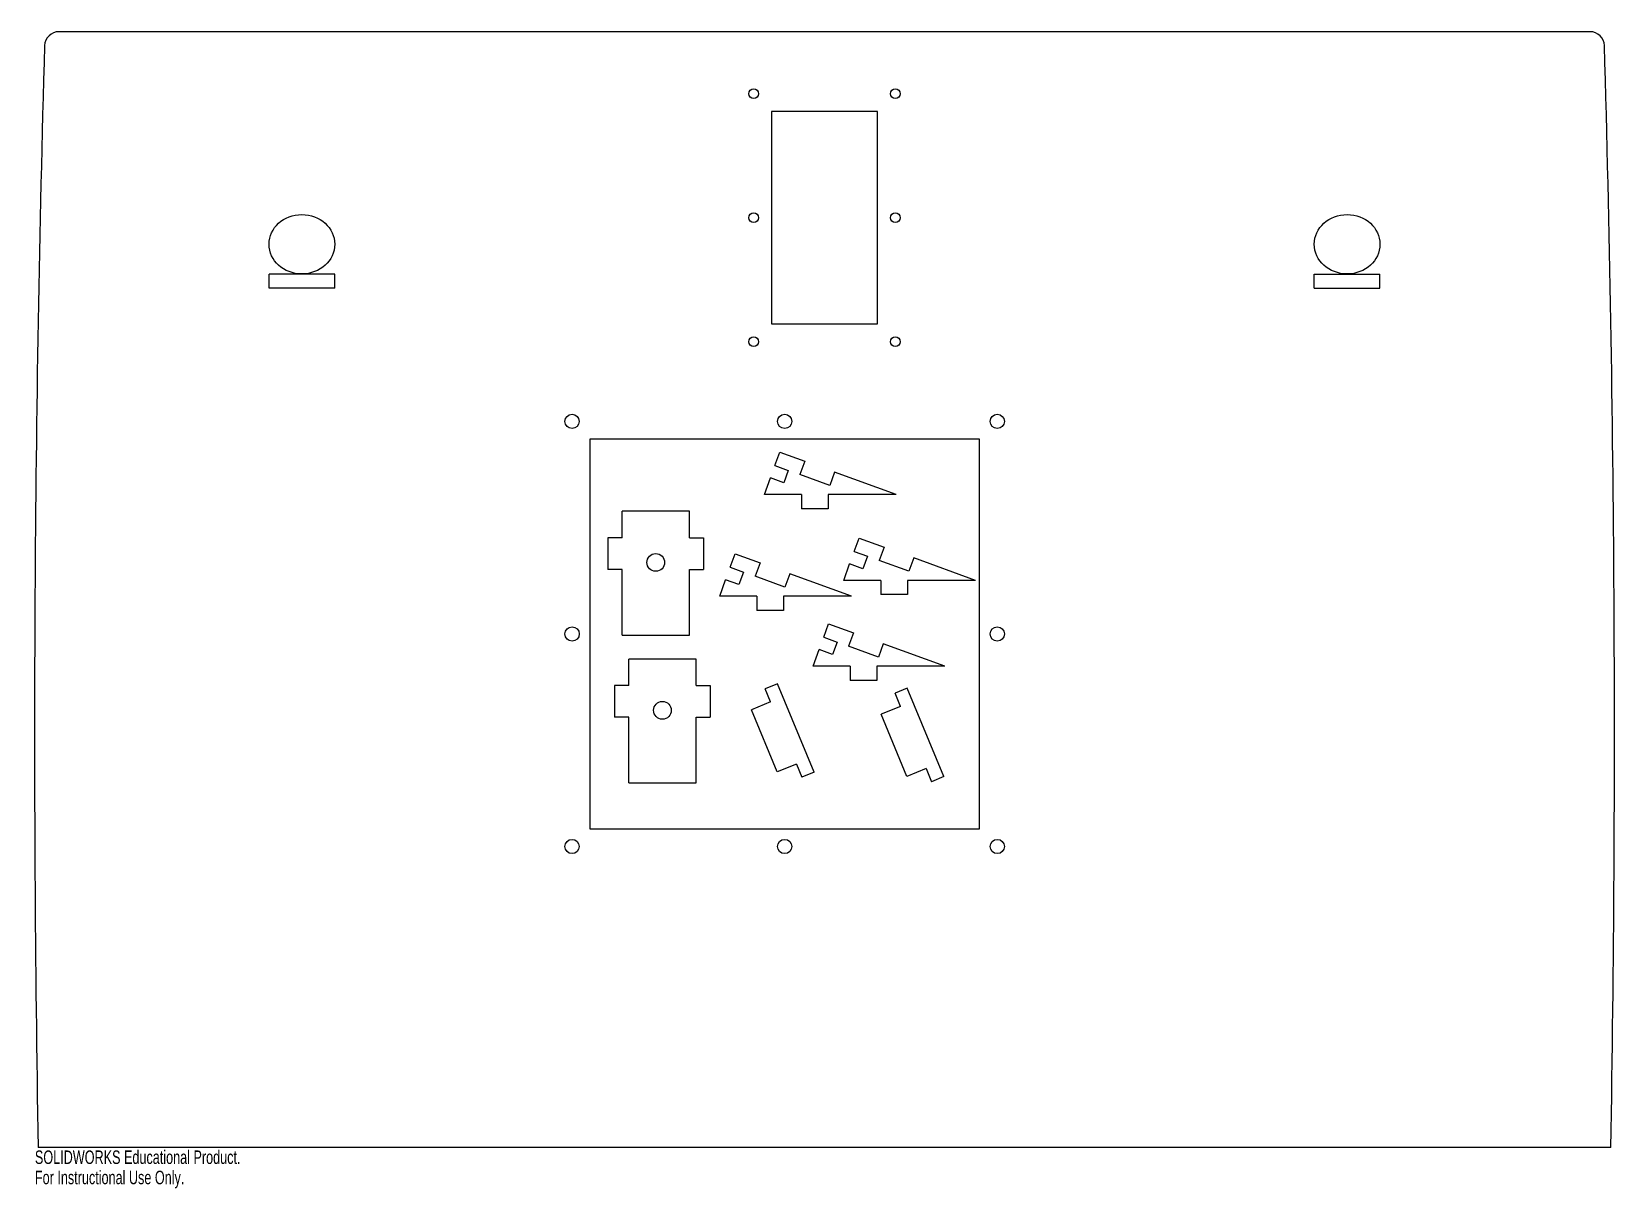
# Model space of a CAD drawing. Header units: inches. Extents: x 18.3 to 40.7, y -30.2 to -13.9.
import ezdxf

# ---------------------------------------------------------------- set-up
doc = ezdxf.new("R2010")
doc.units = ezdxf.units.IN
doc.header["$MEASUREMENT"] = 0
doc.styles.add('SLDTEXTSTYLE0', font='TXT', dxfattribs={"width": 0.7})

msp = doc.modelspace()

# ---------------------------------------------------------------- linework, layer by layer
at = {"color": 7, "linetype": 'Continuous', "lineweight": 25}
for p, q in [((40.287, -13.855), (18.675, -13.855)), ((30.231, -14.98), (28.731, -14.98)), ((28.731, -14.98), (28.731, -17.98)), ((30.231, -17.98), (30.231, -14.98)), ((21.643, -17.475), (21.643, -17.275)), ((22.569, -17.275), (21.643, -17.275)), ((22.569, -17.475), (22.569, -17.275)), ((36.393, -17.475), (36.393, -17.275)), ((36.393, -17.275), (37.319, -17.275)), ((37.319, -17.475), (37.319, -17.275)), ((22.569, -17.475), (21.643, -17.475)), ((36.393, -17.475), (37.319, -17.475)), ((28.731, -17.98), (30.231, -17.98)), ((26.169, -19.605), (26.169, -25.105)), ((31.669, -19.605), (26.169, -19.605)), ((31.669, -25.105), (31.669, -19.605)), ((28.782, -19.978), (28.85, -19.79)), ((28.85, -19.79), (29.203, -19.918)), ((28.782, -19.978), (28.97, -20.047)), ((28.97, -20.047), (28.906, -20.223)), ((29.203, -19.918), (29.134, -20.106)), ((29.554, -20.259), (29.134, -20.106)), ((29.623, -20.071), (29.554, -20.259)), ((30.492, -20.388), (29.623, -20.071)), ((28.633, -20.388), (28.718, -20.154)), ((28.906, -20.223), (28.718, -20.154)), ((29.157, -20.388), (28.633, -20.388)), ((29.157, -20.388), (29.157, -20.588)), ((29.532, -20.388), (29.532, -20.588)), ((30.492, -20.388), (29.532, -20.388)), ((27.575, -20.622), (26.625, -20.622)), ((26.625, -20.997), (26.625, -20.622)), ((27.575, -20.997), (27.575, -20.622)), ((29.532, -20.588), (29.157, -20.588)), ((26.625, -20.997), (26.425, -20.997)), ((26.425, -20.997), (26.425, -21.445)), ((27.575, -20.997), (27.775, -20.997)), ((27.775, -20.997), (27.775, -21.445)), ((29.901, -21.189), (29.969, -21.001)), ((29.969, -21.001), (30.321, -21.129)), ((28.151, -21.413), (28.219, -21.225)), ((28.219, -21.225), (28.571, -21.353)), ((29.901, -21.189), (30.089, -21.258)), ((30.321, -21.129), (30.253, -21.317)), ((26.625, -21.445), (26.425, -21.445)), ((26.625, -22.37), (26.625, -21.445)), ((27.575, -22.37), (27.575, -21.445)), ((27.575, -21.445), (27.775, -21.445)), ((28.151, -21.413), (28.339, -21.481)), ((28.571, -21.353), (28.503, -21.541)), ((29.752, -21.599), (29.836, -21.365)), ((30.024, -21.434), (29.836, -21.365)), ((30.089, -21.258), (30.024, -21.434)), ((30.673, -21.47), (30.253, -21.317)), ((30.742, -21.282), (30.673, -21.47)), ((31.61, -21.599), (30.742, -21.282)), ((28.002, -21.822), (28.086, -21.589)), ((28.274, -21.657), (28.086, -21.589)), ((28.339, -21.481), (28.274, -21.657)), ((28.923, -21.694), (28.503, -21.541)), ((28.992, -21.506), (28.923, -21.694)), ((29.86, -21.822), (28.992, -21.506)), ((30.276, -21.599), (29.752, -21.599)), ((30.276, -21.599), (30.276, -21.799)), ((30.651, -21.599), (30.651, -21.799)), ((31.61, -21.599), (30.651, -21.599)), ((28.526, -21.822), (28.002, -21.822)), ((28.526, -21.822), (28.526, -22.022)), ((28.901, -21.822), (28.901, -22.022)), ((29.86, -21.822), (28.901, -21.822)), ((30.651, -21.799), (30.276, -21.799)), ((28.901, -22.022), (28.526, -22.022)), ((26.625, -22.37), (27.575, -22.37)), ((29.47, -22.4), (29.538, -22.212)), ((29.538, -22.212), (29.891, -22.341)), ((29.891, -22.341), (29.822, -22.528)), ((29.321, -22.81), (29.406, -22.576)), ((29.594, -22.645), (29.406, -22.576)), ((29.47, -22.4), (29.658, -22.469)), ((29.658, -22.469), (29.594, -22.645)), ((30.242, -22.681), (29.822, -22.528)), ((30.311, -22.493), (30.242, -22.681)), ((31.18, -22.81), (30.311, -22.493)), ((27.669, -22.709), (26.719, -22.709)), ((26.719, -23.084), (26.719, -22.709)), ((27.669, -23.084), (27.669, -22.709)), ((29.845, -22.81), (29.321, -22.81)), ((29.845, -22.81), (29.845, -23.01)), ((30.22, -22.81), (30.22, -23.01)), ((31.18, -22.81), (30.22, -22.81)), ((30.22, -23.01), (29.845, -23.01)), ((26.719, -23.084), (26.519, -23.084)), ((26.519, -23.084), (26.519, -23.531)), ((27.669, -23.084), (27.869, -23.084)), ((27.869, -23.084), (27.869, -23.531)), ((28.818, -23.057), (28.644, -23.129)), ((28.721, -23.314), (28.644, -23.129)), ((29.333, -24.305), (28.818, -23.057)), ((30.649, -23.121), (30.476, -23.192)), ((30.552, -23.377), (30.476, -23.192)), ((31.164, -24.368), (30.649, -23.121)), ((28.721, -23.314), (28.45, -23.425)), ((28.813, -24.303), (28.45, -23.425)), ((30.552, -23.377), (30.282, -23.489)), ((30.644, -24.367), (30.282, -23.489)), ((26.719, -23.531), (26.519, -23.531)), ((26.719, -24.456), (26.719, -23.531)), ((27.669, -24.456), (27.669, -23.531)), ((27.669, -23.531), (27.869, -23.531)), ((29.084, -24.192), (28.813, -24.303)), ((29.084, -24.192), (29.16, -24.376)), ((29.333, -24.305), (29.16, -24.376)), ((30.915, -24.255), (30.644, -24.367)), ((30.915, -24.255), (30.991, -24.44)), ((31.164, -24.368), (30.991, -24.44)), ((26.719, -24.456), (27.669, -24.456)), ((26.169, -25.105), (31.669, -25.105)), ((40.577, -29.605), (18.385, -29.605))]:
    msp.add_line(p, q, dxfattribs=at)
for centre, radius in [((28.481, -14.73), 0.068), ((30.481, -14.73), 0.068), ((28.481, -16.48), 0.068), ((30.481, -16.48), 0.068), ((28.481, -18.23), 0.068), ((30.481, -18.23), 0.068), ((25.919, -19.355), 0.1), ((28.919, -19.355), 0.1), ((31.919, -19.355), 0.1), ((27.1, -21.346), 0.125), ((25.919, -22.355), 0.101), ((31.919, -22.355), 0.101), ((27.194, -23.433), 0.125), ((25.919, -25.355), 0.1), ((28.919, -25.355), 0.1), ((31.919, -25.355), 0.1)]:
    msp.add_circle(centre, radius, dxfattribs=at)
for centre in [(22.106, -16.855), (36.856, -16.855)]:
    msp.add_ellipse(centre, major_axis=(-0.463, 0), ratio=0.906308, dxfattribs=at)
for points in [[(18.675, -13.855), (18.573, -13.855), (18.478, -13.946), (18.475, -14.05)], [(40.487, -14.05), (40.484, -13.947), (40.39, -13.855), (40.287, -13.855)], [(18.475, -14.05), (18.324, -19.238), (18.294, -24.423), (18.385, -29.605)], [(40.577, -29.605), (40.668, -24.423), (40.638, -19.238), (40.487, -14.05)]]:
    msp.add_open_spline(points, degree=3, dxfattribs=at)

# ---------------------------------------------------------------- texts
at = {"color": 7, "linetype": 'Continuous', "char_height": 0.1903, "attachment_point": 1, "style": 'SLDTEXTSTYLE0'}
for s, insert in [('SOLIDWORKS Educational Product.', (18.339, -29.645)), ('For Instructional Use Only.', (18.339, -29.931))]:
    msp.add_mtext(s, dxfattribs=dict(at, insert=insert))

doc.saveas('drawing.dxf')
